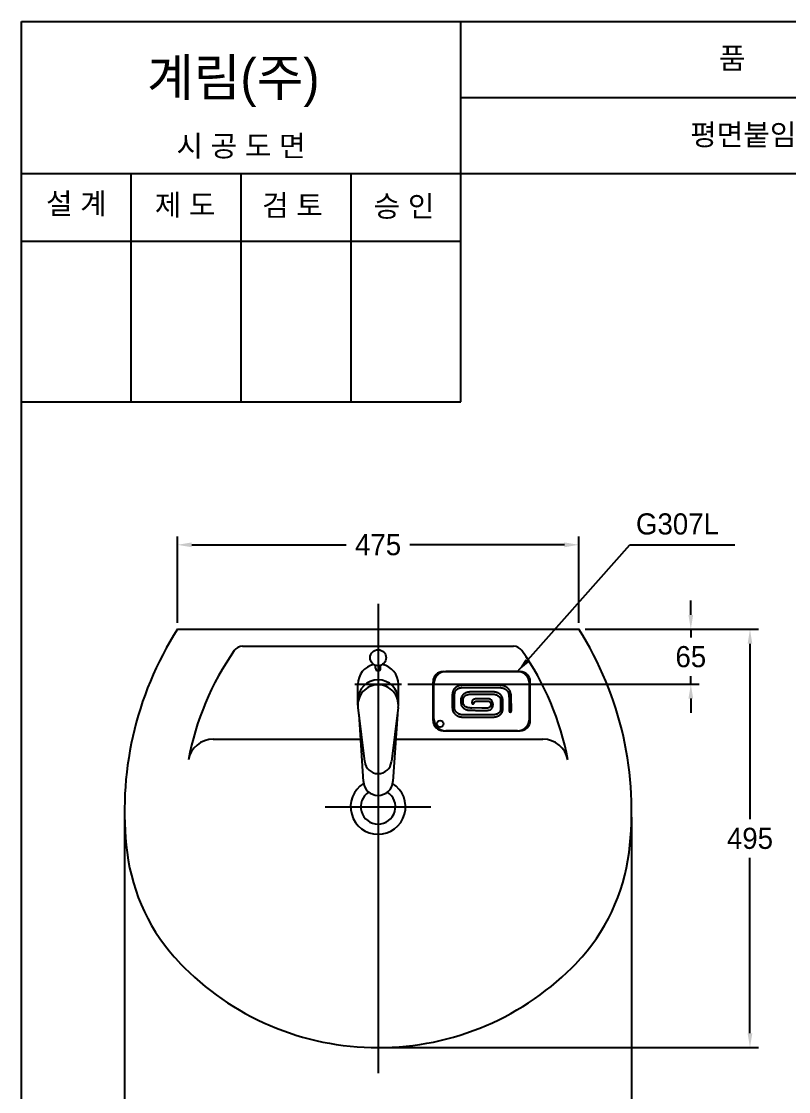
# Model space of a CAD drawing. Header units: millimetres. Extents: x 0 to 3868, y -67 to 2530.
# Drawn here: x 2068 to 2975, y 1264 to 2530 of the extents above; entities that cross this region are included whole.
import ezdxf
from ezdxf.enums import TextEntityAlignment as Align
from ezdxf.lldxf.tags import DXFTag

# ---------------------------------------------------------------- set-up
doc = ezdxf.new("R2010")
doc.units = ezdxf.units.MM
doc.layers.get('Defpoints').update_dxf_attribs({"color": 1})
for name, color, linetype in [('TEXT', 7, 'Continuous'), ('내부선 및 부속', 4, 'Continuous'), ('도각라인', 7, 'Continuous'), ('외형선', 3, 'Continuous'), ('중심선', 1, 'DASHED'), ('치수선', 7, 'Continuous')]:
    doc.layers.add(name, color=color, linetype=linetype)
doc.styles.add('____', font='')
doc.styles.add('타이틀', font='H2GTRM.TTF', dxfattribs={"height": 25})
doc.styles.get('____').set_extended_font_data('굴림')
tags = doc.linetypes.add('DASHDOT', pattern=[70, 31, -13, 13, -13]).pattern_tags.tags
tags[10:11] = [DXFTag(74, 4), DXFTag(75, 0), DXFTag(340, '0'), DXFTag(46, 0.0), DXFTag(50, 0.0), DXFTag(44, 0.0), DXFTag(45, 0.0)]
tags[8:9] = [DXFTag(74, 4), DXFTag(75, 0), DXFTag(340, '0'), DXFTag(46, 0.0), DXFTag(50, 0.0), DXFTag(44, 0.0), DXFTag(45, 0.0)]
tags[6:7] = [DXFTag(74, 4), DXFTag(75, 0), DXFTag(340, '0'), DXFTag(46, 0.0), DXFTag(50, 0.0), DXFTag(44, 0.0), DXFTag(45, 0.0)]
tags[4:5] = [DXFTag(74, 4), DXFTag(75, 0), DXFTag(340, '0'), DXFTag(46, 0.0), DXFTag(50, 0.0), DXFTag(44, 0.0), DXFTag(45, 0.0)]
tags = doc.linetypes.add('DASHED', pattern=[25.72, 12.86, -12.86]).pattern_tags.tags
tags[6:7] = [DXFTag(74, 4), DXFTag(75, 0), DXFTag(340, '0'), DXFTag(46, 0.0), DXFTag(50, 0.0), DXFTag(44, 0.0), DXFTag(45, 0.0)]
tags[4:5] = [DXFTag(74, 4), DXFTag(75, 0), DXFTag(340, '0'), DXFTag(46, 0.0), DXFTag(50, 0.0), DXFTag(44, 0.0), DXFTag(45, 0.0)]
doc.dimstyles.new('MSADIM', dxfattribs={"dimtxt": 33, "dimasz": 17, "dimexe": 10, "dimexo": 7.5, "dimgap": 10, "dimtad": 0, "dimtih": 1, "dimtoh": 1, "dimdec": 0, "dimzin": 1, "dimdsep": 46, "dimtxsty": '____', "dimcen": 11.25, "dimadec": 0, "dimazin": 0, "dimtfac": 1, "dimtdec": 0, "dimtix": 1, "dimtmove": 0, "dimatfit": 3, "dimfxl": 0, "dimtolj": 1, "dimtzin": 1, "dimarcsym": 0})

# ---------------------------------------------------------------- blocks, each defined once
blk = doc.blocks.new('*D19')
at = {"layer": 'Defpoints', "color": 0, "linetype": 'Continuous'}
for p in [(2189.8, 1596), (2789.8, 1596), (2789.8, 1215.7)]:
    blk.add_point(p, dxfattribs=at)
at = {"layer": '치수선', "color": 0, "linetype": 'Continuous', "lineweight": -2}
for p, q in [((2189.8, 1588.5), (2189.8, 1205.7)), ((2789.8, 1588.5), (2789.8, 1205.7)), ((2206.8, 1215.7), (2452.5, 1215.7)), ((2772.8, 1215.7), (2527.1, 1215.7))]:
    blk.add_line(p, q, dxfattribs=at)
at = {"layer": '치수선', "color": 0, "linetype": 'Continuous'}
for points in [[(2206.8, 1218.5), (2206.8, 1212.8), (2189.8, 1215.7)], [(2772.8, 1218.5), (2772.8, 1212.8), (2789.8, 1215.7)]]:
    blk.add_solid(points, dxfattribs=at)
at = {"layer": '치수선', "color": 0, "linetype": 'Continuous', "insert": (2489.8, 1215.7), "char_height": 25, "attachment_point": 5, "style": '____'}
blk.add_mtext('\\A1;600', dxfattribs=at)
blk = doc.blocks.new('*D20')
at = {"layer": 'Defpoints', "color": 0, "linetype": 'Continuous'}
for p in [(2727.3, 1810.7), (2929.8, 1810.7), (2489.8, 1315.7)]:
    blk.add_point(p, dxfattribs=at)
at = {"layer": '치수선', "color": 0, "linetype": 'Continuous', "lineweight": -2}
for p, q in [((2734.8, 1810.7), (2939.8, 1810.7)), ((2929.8, 1793.7), (2929.8, 1586)), ((2929.8, 1332.7), (2929.8, 1540.3)), ((2497.3, 1315.7), (2939.8, 1315.7))]:
    blk.add_line(p, q, dxfattribs=at)
at = {"layer": '치수선', "color": 0, "linetype": 'Continuous'}
for points in [[(2927, 1793.7), (2932.6, 1793.7), (2929.8, 1810.7)], [(2927, 1332.7), (2932.6, 1332.7), (2929.8, 1315.7)]]:
    blk.add_solid(points, dxfattribs=at)
at = {"layer": '치수선', "color": 0, "linetype": 'Continuous', "insert": (2929.8, 1563.2), "char_height": 25, "attachment_point": 5, "style": '____'}
blk.add_mtext('\\A1;495', dxfattribs=at)
blk = doc.blocks.new('*D18')
at = {"layer": 'Defpoints', "color": 0, "linetype": 'Continuous'}
for p in [(2727.3, 1810.7), (2517.3, 1745.7), (2859.8, 1745.7)]:
    blk.add_point(p, dxfattribs=at)
at = {"layer": '치수선', "color": 0, "linetype": 'Continuous', "lineweight": -2}
for p, q in [((2859.8, 1827.7), (2859.8, 1844.7)), ((2734.8, 1810.7), (2869.8, 1810.7)), ((2859.8, 1810.7), (2859.8, 1801)), ((2859.8, 1745.7), (2859.8, 1755.3)), ((2524.8, 1745.7), (2869.8, 1745.7)), ((2859.8, 1728.7), (2859.8, 1711.7))]:
    blk.add_line(p, q, dxfattribs=at)
at = {"layer": '치수선', "color": 0, "linetype": 'Continuous'}
for points in [[(2857, 1827.7), (2862.6, 1827.7), (2859.8, 1810.7)], [(2857, 1728.7), (2862.6, 1728.7), (2859.8, 1745.7)]]:
    blk.add_solid(points, dxfattribs=at)
at = {"layer": '치수선', "color": 0, "linetype": 'Continuous', "insert": (2859.8, 1778.2), "char_height": 25, "attachment_point": 5, "style": '____'}
blk.add_mtext('\\A1;65', dxfattribs=at)
blk = doc.blocks.new('*D21')
at = {"layer": 'Defpoints', "color": 0, "linetype": 'Continuous'}
for p in [(2727.3, 1910.7), (2252.3, 1810.7), (2727.3, 1810.7)]:
    blk.add_point(p, dxfattribs=at)
at = {"layer": '치수선', "color": 0, "linetype": 'Continuous', "lineweight": -2}
for p, q in [((2252.3, 1818.2), (2252.3, 1920.7)), ((2727.3, 1818.2), (2727.3, 1920.7)), ((2269.3, 1910.7), (2452.1, 1910.7)), ((2710.3, 1910.7), (2527.5, 1910.7))]:
    blk.add_line(p, q, dxfattribs=at)
at = {"layer": '치수선', "color": 0, "linetype": 'Continuous'}
for points in [[(2269.3, 1913.5), (2269.3, 1907.8), (2252.3, 1910.7)], [(2710.3, 1913.5), (2710.3, 1907.8), (2727.3, 1910.7)]]:
    blk.add_solid(points, dxfattribs=at)
at = {"layer": '치수선', "color": 0, "linetype": 'Continuous', "insert": (2489.8, 1910.7), "char_height": 25, "attachment_point": 5, "style": '____'}
blk.add_mtext('\\A1;475', dxfattribs=at)

msp = doc.modelspace()

# ---------------------------------------------------------------- linework, layer by layer
at = {"layer": '내부선 및 부속', "linetype": 'Continuous'}
for p, q in [((2486.8, 1764.6), (2486.8, 1768.2)), ((2486.8, 1764.6), (2486.8, 1768.2)), ((2492.8, 1764.6), (2492.8, 1768.2)), ((2492.8, 1764.6), (2492.8, 1768.2)), ((2654.8, 1760.7), (2569.8, 1760.7)), ((2465.8, 1721.1), (2465.8, 1745.7)), ((2465.8, 1721.1), (2465.8, 1745.7)), ((2513.8, 1721.1), (2513.8, 1745.7)), ((2513.8, 1721.1), (2513.8, 1745.7)), ((2555.8, 1704.7), (2555.8, 1746.7)), ((2668.8, 1704.7), (2668.8, 1746.7)), ((2626.8, 1733.8), (2627.3, 1733.8)), ((2626.8, 1733.8), (2627.3, 1733.8)), ((2644.7, 1730.2), (2644.8, 1717.3)), ((2644.7, 1730.2), (2644.8, 1717.3)), ((2647.5, 1715.2), (2647.4, 1731.1)), ((2647.5, 1715.2), (2647.4, 1731.1)), ((2466, 1718.2), (2473.9, 1654.1)), ((2466, 1718.2), (2473.9, 1654.1)), ((2467, 1710.3), (2472.3, 1630.5)), ((2467, 1710.3), (2472.3, 1630.5)), ((2513.6, 1718.2), (2505.7, 1654.1)), ((2513.6, 1718.2), (2505.7, 1654.1)), ((2512.7, 1710.3), (2507.3, 1630.5)), ((2512.7, 1710.3), (2507.3, 1630.5)), ((2612.4, 1717.5), (2600.7, 1717.6)), ((2612.4, 1717.5), (2600.7, 1717.6)), ((2654.8, 1690.7), (2569.8, 1690.7))]:
    msp.add_line(p, q, dxfattribs=at)
for centre, radius in [((2489.8, 1777.1), 9.44), ((2489.8, 1777.1), 9.44), ((2563.2, 1698.9), 4)]:
    msp.add_circle(centre, radius, dxfattribs=at)
for centre, radius, start, end in [((2489.8, 1745.7), 24, 102.0723, 180), ((2489.8, 1745.7), 24, 102.0723, 180), ((2489.8, 1764.6), 3, 180, 360), ((2489.8, 1764.6), 3, 180, 360), ((2489.8, 1745.7), 24, 0, 77.9277), ((2489.8, 1745.7), 24, 0, 77.9277), ((2569.8, 1746.7), 14, 90, 180), ((2654.8, 1746.7), 14, 0, 90), ((2489.8, 1726.9), 24, 90, 180), ((2489.8, 1726.9), 24, 90, 180), ((2489.8, 1726.9), 24, 0, 90), ((2489.8, 1726.9), 24, 0, 90), ((2489.8, 1721.1), 24, 90.0001, 187.0619), ((2489.8, 1721.1), 24, 90.0001, 187.0619), ((2489.8, 1721.1), 24, 352.9381, 90), ((2489.8, 1721.1), 24, 352.9381, 90), ((2636.5, 1732.9), 10.6, 17.0769, 30.9202), ((2636.5, 1732.9), 10.6, 17.0769, 30.9202), ((2639, 1733.6), 8.01, 16.4358, 17.0769), ((2639, 1733.6), 8.01, 16.4358, 17.0769), ((2569.8, 1704.7), 14, 180, 270), ((2654.8, 1704.7), 14, 270, 0), ((2489.8, 1656), 16, 187.0614, 270), ((2489.8, 1656), 16, 187.0614, 270), ((2489.8, 1656), 16, 270, 352.9386), ((2489.8, 1656), 16, 270, 352.9386), ((2489.8, 1600.7), 32.5, 121.8616, 58.1383), ((2489.8, 1631.7), 17.5, 183.8617, 270), ((2489.8, 1631.7), 17.5, 183.8617, 270), ((2489.8, 1631.7), 17.5, 270, 356.1383), ((2489.8, 1631.7), 17.5, 270, 356.1383), ((2489.8, 1600.7), 20.5, 122.1113, 57.8885)]:
    msp.add_arc(centre, radius, start, end, dxfattribs=at)
for points, weights in [([(2578, 1736.2), (2577.7, 1734.9), (2577.6, 1733.7)], [1, 0.997222775126, 1]), ([(2578, 1736.2), (2577.7, 1734.9), (2577.6, 1733.7)], [1, 0.997222775126, 1]), ([(2580.4, 1740.8), (2578.5, 1738.8), (2578, 1736.2)], [1, 0.96395279838, 1]), ([(2580.4, 1740.8), (2578.5, 1738.8), (2578, 1736.2)], [1, 0.96395279838, 1]), ([(2582.5, 1742.5), (2581.3, 1741.7), (2580.4, 1740.8)], [1, 0.992818777446, 1]), ([(2582.5, 1742.5), (2581.3, 1741.7), (2580.4, 1740.8)], [1, 0.992818777446, 1]), ([(2580.4, 1734.5), (2580.7, 1737.2), (2582.5, 1739.2)], [1, 0.946192216569, 1]), ([(2580.4, 1734.5), (2580.7, 1737.2), (2582.5, 1739.2)], [1, 0.946192216569, 1]), ([(2584.7, 1743.6), (2583.6, 1743.2), (2582.5, 1742.5)], [1, 0.99467182066, 1]), ([(2584.7, 1743.6), (2583.6, 1743.2), (2582.5, 1742.5)], [1, 0.99467182066, 1]), ([(2582.5, 1739.2), (2583.6, 1740.2), (2584.9, 1740.8)], [1, 0.986086665181, 1]), ([(2582.5, 1739.2), (2583.6, 1740.2), (2584.9, 1740.8)], [1, 0.986086665181, 1]), ([(2586.1, 1744.1), (2585.4, 1743.9), (2584.7, 1743.6)], [1, 0.998110977932, 1]), ([(2586.1, 1744.1), (2585.4, 1743.9), (2584.7, 1743.6)], [1, 0.998110977932, 1]), ([(2584.9, 1740.8), (2586.1, 1741.4), (2587.5, 1741.6)], [1, 0.9897103426, 1]), ([(2584.9, 1740.8), (2586.1, 1741.4), (2587.5, 1741.6)], [1, 0.9897103426, 1]), ([(2587.6, 1744.3), (2586.8, 1744.2), (2586.1, 1744.1)], [1, 0.998395116533, 1]), ([(2587.6, 1744.3), (2586.8, 1744.2), (2586.1, 1744.1)], [1, 0.998395116533, 1]), ([(2587.5, 1741.6), (2588.3, 1741.7), (2589.1, 1741.7)], [1, 0.998968857806, 1]), ([(2587.5, 1741.6), (2588.3, 1741.7), (2589.1, 1741.7)], [1, 0.998968857806, 1]), ([(2591.2, 1744.5), (2589.4, 1744.5), (2587.6, 1744.3)], [1, 0.998420740943, 1]), ([(2591.2, 1744.5), (2589.4, 1744.5), (2587.6, 1744.3)], [1, 0.998420740943, 1]), ([(2589.1, 1741.7), (2589.9, 1741.8), (2590.6, 1741.8)], [1, 0.999827850144, 1]), ([(2589.1, 1741.7), (2589.9, 1741.8), (2590.6, 1741.8)], [1, 0.999827850144, 1]), ([(2590.6, 1741.8), (2592.3, 1741.8), (2593.9, 1741.8)], [1, 0.999952614773, 1]), ([(2590.6, 1741.8), (2592.3, 1741.8), (2593.9, 1741.8)], [1, 0.999952614773, 1]), ([(2598.3, 1744.5), (2594.7, 1744.5), (2591.2, 1744.5)], [1, 0.999958207831, 1]), ([(2598.3, 1744.5), (2594.7, 1744.5), (2591.2, 1744.5)], [1, 0.999958207831, 1]), ([(2592.8, 1735), (2592, 1734.6), (2591.3, 1734.1)], [1, 0.997648453339, 1]), ([(2592.8, 1735), (2592, 1734.6), (2591.3, 1734.1)], [1, 0.997648453339, 1]), ([(2593.6, 1735.5), (2593.2, 1735.3), (2592.8, 1735)], [1, 0.999336242675, 1]), ([(2593.6, 1735.5), (2593.2, 1735.3), (2592.8, 1735)], [1, 0.999336242675, 1]), ([(2594.5, 1735.8), (2594.1, 1735.7), (2593.6, 1735.5)], [1, 0.999205300584, 1]), ([(2594.5, 1735.8), (2594.1, 1735.7), (2593.6, 1735.5)], [1, 0.999205300584, 1]), ([(2593.9, 1741.8), (2597, 1741.8), (2600.1, 1741.8)], [1, 0.99999877112, 1]), ([(2593.9, 1741.8), (2597, 1741.8), (2600.1, 1741.8)], [1, 0.99999877112, 1]), ([(2596.8, 1736.4), (2595.6, 1736.2), (2594.5, 1735.8)], [1, 0.995652345007, 1]), ([(2596.8, 1736.4), (2595.6, 1736.2), (2594.5, 1735.8)], [1, 0.995652345007, 1]), ([(2601.8, 1736.7), (2599.3, 1736.7), (2596.8, 1736.4)], [1, 0.997030963654, 1]), ([(2601.8, 1736.7), (2599.3, 1736.7), (2596.8, 1736.4)], [1, 0.997030963654, 1]), ([(2630.4, 1744.5), (2614.3, 1744.5), (2598.3, 1744.5)], [1, 0.99999920046, 1]), ([(2630.4, 1744.5), (2614.3, 1744.5), (2598.3, 1744.5)], [1, 0.99999920046, 1]), ([(2600.1, 1741.8), (2614.1, 1741.8), (2628.1, 1741.8)], [1, 0.999999992084, 1]), ([(2600.1, 1741.8), (2614.1, 1741.8), (2628.1, 1741.8)], [1, 0.999999992084, 1]), ([(2625.9, 1736.6), (2613.8, 1736.7), (2601.8, 1736.7)], [1, 0.999999613501, 1]), ([(2625.9, 1736.6), (2613.8, 1736.7), (2601.8, 1736.7)], [1, 0.999999613501, 1]), ([(2629.3, 1736.2), (2627.6, 1736.6), (2625.9, 1736.6)], [1, 0.995383516883, 1]), ([(2629.3, 1736.2), (2627.6, 1736.6), (2625.9, 1736.6)], [1, 0.995383516883, 1]), ([(2628.1, 1741.8), (2630.4, 1741.8), (2632.6, 1741.8)], [1, 0.999861380085, 1]), ([(2628.1, 1741.8), (2630.4, 1741.8), (2632.6, 1741.8)], [1, 0.999861380085, 1]), ([(2630.4, 1735.9), (2629.8, 1736.1), (2629.3, 1736.2)], [1, 0.999064686708, 1]), ([(2630.4, 1735.9), (2629.8, 1736.1), (2629.3, 1736.2)], [1, 0.999064686708, 1]), ([(2635.5, 1744.3), (2633, 1744.6), (2630.4, 1744.5)], [1, 0.998617125209, 1]), ([(2635.5, 1744.3), (2633, 1744.6), (2630.4, 1744.5)], [1, 0.998617125209, 1]), ([(2631.2, 1735.6), (2630.8, 1735.7), (2630.4, 1735.9)], [1, 0.99924481241, 1]), ([(2631.2, 1735.6), (2630.8, 1735.7), (2630.4, 1735.9)], [1, 0.99924481241, 1]), ([(2632.8, 1734.7), (2632.1, 1735.2), (2631.2, 1735.6)], [1, 0.997297796885, 1]), ([(2632.8, 1734.7), (2632.1, 1735.2), (2631.2, 1735.6)], [1, 0.997297796885, 1]), ([(2632.6, 1741.8), (2633.4, 1741.8), (2634.2, 1741.7)], [1, 0.999873761553, 1]), ([(2632.6, 1741.8), (2633.4, 1741.8), (2634.2, 1741.7)], [1, 0.999873761553, 1]), ([(2634.2, 1741.7), (2634.9, 1741.7), (2635.6, 1741.6)], [1, 0.999480708968, 1]), ([(2634.2, 1741.7), (2634.9, 1741.7), (2635.6, 1741.6)], [1, 0.999480708968, 1]), ([(2637, 1744.1), (2636.3, 1744.2), (2635.5, 1744.3)], [1, 0.998952106107, 1]), ([(2637, 1744.1), (2636.3, 1744.2), (2635.5, 1744.3)], [1, 0.998952106107, 1]), ([(2635.6, 1741.6), (2637, 1741.4), (2638.3, 1740.9)], [1, 0.993426713158, 1]), ([(2635.6, 1741.6), (2637, 1741.4), (2638.3, 1740.9)], [1, 0.993426713158, 1]), ([(2638.3, 1743.8), (2637.7, 1744), (2637, 1744.1)], [1, 0.998930088244, 1]), ([(2638.3, 1743.8), (2637.7, 1744), (2637, 1744.1)], [1, 0.998930088244, 1]), ([(2640.7, 1742.8), (2639.6, 1743.4), (2638.3, 1743.8)], [1, 0.995204755569, 1]), ([(2640.7, 1742.8), (2639.6, 1743.4), (2638.3, 1743.8)], [1, 0.995204755569, 1]), ([(2638.3, 1740.9), (2641.5, 1739.8), (2643.3, 1736.8)], [1, 0.941465120735, 1]), ([(2638.3, 1740.9), (2641.5, 1739.8), (2643.3, 1736.8)], [1, 0.941465120735, 1]), ([(2645.6, 1738.3), (2643.8, 1741.2), (2640.7, 1742.8)], [1, 0.963856085652, 1]), ([(2645.6, 1738.3), (2643.8, 1741.2), (2640.7, 1742.8)], [1, 0.963856085652, 1]), ([(2643.3, 1736.8), (2644, 1735.7), (2644.2, 1734.4)], [0.99998921901, 0.989882075223, 1]), ([(2643.3, 1736.8), (2644, 1735.7), (2644.2, 1734.4)], [0.99998921901, 0.989882075223, 1]), ([(2647.1, 1733.6), (2647, 1734.8), (2646.6, 1735.9)], [1, 0.997080349362, 1]), ([(2647.1, 1733.6), (2647, 1734.8), (2646.6, 1735.9)], [1, 0.997080349362, 1]), ([(2466, 1723.2), (2466, 1723.2), (2466, 1723.2)], [0.951478400245, 0.951479795366, 0.951481190022]), ([(2466, 1723.2), (2466, 1723.2), (2466, 1723.2)], [0.951478400245, 0.951479795366, 0.951481190022]), ([(2513.6, 1723.2), (2513.6, 1723.2), (2513.6, 1723.2)], [0.951478400245, 0.951479795366, 0.951481190022]), ([(2513.6, 1723.2), (2513.6, 1723.2), (2513.6, 1723.2)], [0.951478400245, 0.951479795366, 0.951481190022]), ([(2577.6, 1733.7), (2577.5, 1732.4), (2577.5, 1731.2)], [1, 0.99953724537, 1]), ([(2577.6, 1733.7), (2577.5, 1732.4), (2577.5, 1731.2)], [1, 0.99953724537, 1]), ([(2577.5, 1731.2), (2577.5, 1730.5), (2577.5, 1729.9)], [1, 0.999986988958, 1]), ([(2577.5, 1731.2), (2577.5, 1730.5), (2577.5, 1729.9)], [1, 0.999986988958, 1]), ([(2577.5, 1729.9), (2577.5, 1729.3), (2577.5, 1728.6)], [1, 0.999999982305, 1]), ([(2577.5, 1729.9), (2577.5, 1729.3), (2577.5, 1728.6)], [1, 0.999999982305, 1]), ([(2577.5, 1728.6), (2577.5, 1727.9), (2577.5, 1727.3)], [1, 0.999999974389, 1]), ([(2577.5, 1728.6), (2577.5, 1727.9), (2577.5, 1727.3)], [1, 0.999999974389, 1]), ([(2577.5, 1727.3), (2577.5, 1725.3), (2577.5, 1723.3)], [1, 0.999999822583, 1]), ([(2577.5, 1727.3), (2577.5, 1725.3), (2577.5, 1723.3)], [1, 0.999999822583, 1]), ([(2577.5, 1723.3), (2577.5, 1722.6), (2577.5, 1722)], [1, 0.999999901745, 1]), ([(2577.5, 1723.3), (2577.5, 1722.6), (2577.5, 1722)], [1, 0.999999901745, 1]), ([(2580.2, 1730.1), (2580.2, 1731.2), (2580.3, 1732.2)], [1, 0.999947992153, 1]), ([(2580.2, 1730.1), (2580.2, 1731.2), (2580.3, 1732.2)], [1, 0.999947992153, 1]), ([(2580.2, 1729.1), (2580.2, 1729.6), (2580.2, 1730.1)], [1, 0.999996825121, 1]), ([(2580.2, 1729.1), (2580.2, 1729.6), (2580.2, 1730.1)], [1, 0.999996825121, 1]), ([(2580.2, 1728.1), (2580.2, 1728.6), (2580.2, 1729.1)], [1, 0.999999612104, 1]), ([(2580.2, 1728.1), (2580.2, 1728.6), (2580.2, 1729.1)], [1, 0.999999612104, 1]), ([(2580.2, 1727.6), (2580.2, 1727.8), (2580.2, 1728.1)], [1, 0.99999998929, 1]), ([(2580.2, 1727.6), (2580.2, 1727.8), (2580.2, 1728.1)], [1, 0.99999998929, 1]), ([(2580.2, 1724.3), (2580.2, 1726), (2580.2, 1727.6)], [1, 0.999999878462, 1]), ([(2580.2, 1724.3), (2580.2, 1726), (2580.2, 1727.6)], [1, 0.999999878462, 1]), ([(2580.2, 1723.8), (2580.2, 1724.1), (2580.2, 1724.3)], [1, 0.999999991618, 1]), ([(2580.2, 1723.8), (2580.2, 1724.1), (2580.2, 1724.3)], [1, 0.999999991618, 1]), ([(2580.2, 1722.8), (2580.2, 1723.3), (2580.2, 1723.8)], [1, 0.999999956694, 1]), ([(2580.2, 1722.8), (2580.2, 1723.3), (2580.2, 1723.8)], [1, 0.999999956694, 1]), ([(2580.2, 1721.8), (2580.2, 1722.3), (2580.2, 1722.8)], [1, 0.999999988824, 1]), ([(2580.2, 1721.8), (2580.2, 1722.3), (2580.2, 1722.8)], [1, 0.999999988824, 1]), ([(2580.3, 1732.4), (2580.3, 1733.5), (2580.4, 1734.5)], [1, 0.999016791116, 1]), ([(2580.3, 1732.4), (2580.3, 1733.5), (2580.4, 1734.5)], [1, 0.999016791116, 1]), ([(2580.3, 1732.2), (2580.3, 1732.3), (2580.3, 1732.4)], [1, 0.999998726882, 1]), ([(2580.3, 1732.2), (2580.3, 1732.3), (2580.3, 1732.4)], [1, 0.999998726882, 1]), ([(2590, 1733), (2589.5, 1732.5), (2589.1, 1731.9)], [1, 0.995647361034, 1]), ([(2590, 1733), (2589.5, 1732.5), (2589.1, 1731.9)], [1, 0.995647361034, 1]), ([(2591.3, 1734.1), (2590.6, 1733.6), (2590, 1733)], [1, 0.997050500939, 1]), ([(2591.3, 1734.1), (2590.6, 1733.6), (2590, 1733)], [1, 0.997050500939, 1]), ([(2597.7, 1733.8), (2598.5, 1733.9), (2599.3, 1733.9)], [1, 0.999254461843, 1]), ([(2597.7, 1733.8), (2598.5, 1733.9), (2599.3, 1733.9)], [1, 0.999254461843, 1]), ([(2599.3, 1733.9), (2601.5, 1734), (2603.7, 1734)], [1, 0.999756403267, 1]), ([(2599.3, 1733.9), (2601.5, 1734), (2603.7, 1734)], [1, 0.999756403267, 1]), ([(2603.7, 1734), (2613.8, 1734), (2623.9, 1733.9)], [1, 0.999998508021, 1]), ([(2603.7, 1734), (2613.8, 1734), (2623.9, 1733.9)], [1, 0.999998508021, 1]), ([(2623.9, 1733.9), (2625.4, 1733.9), (2626.8, 1733.8)], [1, 0.999343311414, 1]), ([(2623.9, 1733.9), (2625.4, 1733.9), (2626.8, 1733.8)], [1, 0.999343311414, 1]), ([(2635.9, 1731.9), (2634.6, 1733.6), (2632.8, 1734.7)], [1, 0.978946242937, 1]), ([(2635.9, 1731.9), (2634.6, 1733.6), (2632.8, 1734.7)], [1, 0.978946242937, 1]), ([(2644.2, 1734.4), (2644.5, 1733.3), (2644.6, 1732.2)], [1, 0.997924767899, 1]), ([(2644.2, 1734.4), (2644.5, 1733.3), (2644.6, 1732.2)], [1, 0.997924767899, 1]), ([(2644.6, 1732.2), (2644.6, 1731.2), (2644.7, 1730.2)], [1, 0.999730585143, 1]), ([(2644.6, 1732.2), (2644.6, 1731.2), (2644.7, 1730.2)], [1, 0.999730585143, 1]), ([(2647.4, 1731.1), (2647.3, 1732.4), (2647.1, 1733.6)], [1, 0.999366491101, 1]), ([(2647.4, 1731.1), (2647.3, 1732.4), (2647.1, 1733.6)], [1, 0.999366491101, 1]), ([(2577.5, 1722), (2577.5, 1721.3), (2577.5, 1720.7)], [1, 0.999998126179, 1]), ([(2577.5, 1722), (2577.5, 1721.3), (2577.5, 1720.7)], [1, 0.999998126179, 1]), ([(2577.5, 1720.7), (2577.5, 1719.4), (2577.6, 1718.2)], [1, 0.999874874018, 1]), ([(2577.5, 1720.7), (2577.5, 1719.4), (2577.6, 1718.2)], [1, 0.999874874018, 1]), ([(2577.6, 1718.2), (2577.6, 1717), (2577.8, 1715.8)], [1, 0.997578903566, 1]), ([(2577.6, 1718.2), (2577.6, 1717), (2577.8, 1715.8)], [1, 0.997578903566, 1]), ([(2577.8, 1715.8), (2578, 1714.4), (2578.6, 1713.2)], [1, 0.99106986634, 1]), ([(2577.8, 1715.8), (2578, 1714.4), (2578.6, 1713.2)], [1, 0.99106986634, 1]), ([(2578.6, 1713.2), (2580.4, 1710.1), (2583.5, 1708.5)], [1, 0.959776352607, 1]), ([(2578.6, 1713.2), (2580.4, 1710.1), (2583.5, 1708.5)], [1, 0.959776352607, 1]), ([(2580.2, 1719.7), (2580.2, 1720.7), (2580.2, 1721.8)], [1, 0.999999986496, 1]), ([(2580.2, 1719.7), (2580.2, 1720.7), (2580.2, 1721.8)], [1, 0.999999986496, 1]), ([(2580.3, 1717.4), (2580.2, 1718.5), (2580.2, 1719.7)], [1, 0.99945978634, 1]), ([(2580.3, 1717.4), (2580.2, 1718.5), (2580.2, 1719.7)], [1, 0.99945978634, 1]), ([(2580.9, 1714.8), (2580.3, 1716), (2580.3, 1717.4)], [1, 0.983208557117, 1]), ([(2580.9, 1714.8), (2580.3, 1716), (2580.3, 1717.4)], [1, 0.983208557117, 1]), ([(2585.9, 1710.3), (2582.6, 1711.7), (2580.9, 1714.8)], [1, 0.946283058704, 1]), ([(2585.9, 1710.3), (2582.6, 1711.7), (2580.9, 1714.8)], [1, 0.946283058704, 1]), ([(2588.8, 1709.6), (2587.3, 1709.7), (2585.9, 1710.3)], [1, 0.988788291807, 1]), ([(2588.8, 1709.6), (2587.3, 1709.7), (2585.9, 1710.3)], [1, 0.988788291807, 1]), ([(2588.8, 1720), (2588.8, 1719.9), (2588.9, 1719.8)], [1, 0.999879402108, 1]), ([(2588.8, 1720), (2588.8, 1719.9), (2588.9, 1719.8)], [1, 0.999879402108, 1]), ([(2590.2, 1709.5), (2589.5, 1709.6), (2588.8, 1709.6)], [1, 0.999584999401, 1]), ([(2590.2, 1709.5), (2589.5, 1709.6), (2588.8, 1709.6)], [1, 0.999584999401, 1]), ([(2588.9, 1719.8), (2590, 1718), (2591.8, 1716.9)], [1, 0.975969058916, 1]), ([(2588.9, 1719.8), (2590, 1718), (2591.8, 1716.9)], [1, 0.975969058916, 1]), ([(2591.8, 1709.5), (2591, 1709.5), (2590.2, 1709.5)], [1, 0.999937462155, 1]), ([(2591.8, 1709.5), (2591, 1709.5), (2590.2, 1709.5)], [1, 0.999937462155, 1]), ([(2591.8, 1716.9), (2592.6, 1716.4), (2593.4, 1716)], [1, 0.996865475549, 1]), ([(2591.8, 1716.9), (2592.6, 1716.4), (2593.4, 1716)], [1, 0.996865475549, 1]), ([(2596.5, 1709.5), (2594.1, 1709.5), (2591.8, 1709.5)], [1, 0.999974729028, 1]), ([(2596.5, 1709.5), (2594.1, 1709.5), (2591.8, 1709.5)], [1, 0.999974729028, 1]), ([(2593.4, 1716), (2593.8, 1715.8), (2594.2, 1715.7)], [1, 0.999286717735, 1]), ([(2593.4, 1716), (2593.8, 1715.8), (2594.2, 1715.7)], [1, 0.999286717735, 1]), ([(2594.2, 1715.7), (2594.8, 1715.5), (2595.3, 1715.3)], [1, 0.998783016577, 1]), ([(2594.2, 1715.7), (2594.8, 1715.5), (2595.3, 1715.3)], [1, 0.998783016577, 1]), ([(2595.8, 1718), (2595.5, 1718.1), (2595.2, 1718.2)], [1, 0.999561185017, 1]), ([(2595.8, 1718), (2595.5, 1718.1), (2595.2, 1718.2)], [1, 0.999561185017, 1]), ([(2595.3, 1715.3), (2597, 1714.9), (2598.8, 1714.9)], [1, 0.994699612723, 1]), ([(2595.3, 1715.3), (2597, 1714.9), (2598.8, 1714.9)], [1, 0.994699612723, 1]), ([(2596.7, 1717.8), (2596.2, 1717.9), (2595.8, 1718)], [1, 0.999089627526, 1]), ([(2596.7, 1717.8), (2596.2, 1717.9), (2595.8, 1718)], [1, 0.999089627526, 1]), ([(2597.8, 1717.7), (2597.2, 1717.7), (2596.7, 1717.8)], [1, 0.999141492415, 1]), ([(2597.8, 1717.7), (2597.2, 1717.7), (2596.7, 1717.8)], [1, 0.999141492415, 1]), ([(2600.7, 1717.6), (2599.3, 1717.5), (2597.8, 1717.7)], [1, 0.999011932872, 1]), ([(2600.7, 1717.6), (2599.3, 1717.5), (2597.8, 1717.7)], [1, 0.999011932872, 1]), ([(2598.8, 1714.9), (2599, 1714.9), (2599.1, 1714.9)], [1, 0.999984015711, 1]), ([(2598.8, 1714.9), (2599, 1714.9), (2599.1, 1714.9)], [1, 0.999984015711, 1]), ([(2599.1, 1714.9), (2605.8, 1714.8), (2612.4, 1714.8)], [1, 0.999997642823, 1]), ([(2599.1, 1714.9), (2605.8, 1714.8), (2612.4, 1714.8)], [1, 0.999997642823, 1]), ([(2625, 1709.5), (2618.7, 1709.4), (2612.4, 1709.5)], [1, 0.999908409547, 1]), ([(2625, 1709.5), (2618.7, 1709.4), (2612.4, 1709.5)], [1, 0.999908409547, 1]), ([(2621.8, 1718.2), (2621.7, 1718.2), (2621.6, 1718.1)], [1, 0.999029162339, 1]), ([(2621.8, 1718.2), (2621.7, 1718.2), (2621.6, 1718.1)], [1, 0.999029162339, 1]), ([(2622.6, 1715.5), (2624.4, 1716.5), (2625.2, 1718.5)], [1, 0.941472833018, 1]), ([(2622.6, 1715.5), (2624.4, 1716.5), (2625.2, 1718.5)], [1, 0.941472833018, 1]), ([(2630.9, 1710.6), (2628.1, 1709.4), (2625, 1709.5)], [1, 0.97771068056, 1]), ([(2630.9, 1710.6), (2628.1, 1709.4), (2625, 1709.5)], [1, 0.97771068056, 1]), ([(2625.2, 1718.5), (2625.3, 1718.8), (2625.4, 1719)], [1, 0.999464799184, 1]), ([(2625.2, 1718.5), (2625.3, 1718.8), (2625.4, 1719)], [1, 0.999464799184, 1]), ([(2633.2, 1712.3), (2632.2, 1711.3), (2630.9, 1710.6)], [1, 0.982010827857, 1]), ([(2633.2, 1712.3), (2632.2, 1711.3), (2630.9, 1710.6)], [1, 0.982010827857, 1]), ([(2632.5, 1708.5), (2633.7, 1709.2), (2634.7, 1710.1)], [1, 0.993131845255, 1]), ([(2632.5, 1708.5), (2633.7, 1709.2), (2634.7, 1710.1)], [1, 0.993131845255, 1]), ([(2633.9, 1713.4), (2633.6, 1712.8), (2633.2, 1712.3)], [1, 0.993232113772, 1]), ([(2633.9, 1713.4), (2633.6, 1712.8), (2633.2, 1712.3)], [1, 0.993232113772, 1]), ([(2634.4, 1714.6), (2634.3, 1714), (2633.9, 1713.4)], [1, 0.99217021884, 1]), ([(2634.4, 1714.6), (2634.3, 1714), (2633.9, 1713.4)], [1, 0.99217021884, 1]), ([(2634.7, 1716.5), (2634.7, 1715.6), (2634.4, 1714.6)], [1, 0.994230404959, 1]), ([(2634.7, 1716.5), (2634.7, 1715.6), (2634.4, 1714.6)], [1, 0.994230404959, 1]), ([(2634.7, 1719.2), (2634.7, 1718.2), (2634.7, 1717.1)], [1, 0.99987933645, 1]), ([(2634.7, 1719.2), (2634.7, 1718.2), (2634.7, 1717.1)], [1, 0.99987933645, 1]), ([(2634.7, 1717.1), (2634.7, 1716.8), (2634.7, 1716.5)], [1, 0.99992738897, 1]), ([(2634.7, 1717.1), (2634.7, 1716.8), (2634.7, 1716.5)], [1, 0.99992738897, 1]), ([(2634.7, 1710.1), (2635.2, 1710.5), (2635.5, 1710.9)], [1, 0.997981314546, 1]), ([(2634.7, 1710.1), (2635.2, 1710.5), (2635.5, 1710.9)], [1, 0.997981314546, 1]), ([(2635.5, 1710.9), (2635.9, 1711.4), (2636.2, 1711.8)], [1, 0.997133763506, 1]), ([(2635.5, 1710.9), (2635.9, 1711.4), (2636.2, 1711.8)], [1, 0.997133763506, 1]), ([(2636.2, 1711.8), (2636.8, 1712.8), (2637, 1713.8)], [1, 0.990163428704, 1]), ([(2636.2, 1711.8), (2636.8, 1712.8), (2637, 1713.8)], [1, 0.990163428704, 1]), ([(2637, 1713.8), (2637.3, 1715), (2637.4, 1716.2)], [1, 0.994770833289, 1]), ([(2637, 1713.8), (2637.3, 1715), (2637.4, 1716.2)], [1, 0.994770833289, 1]), ([(2637.4, 1716.2), (2637.5, 1718.1), (2637.4, 1720)], [1, 0.999521262944, 1]), ([(2637.4, 1716.2), (2637.5, 1718.1), (2637.4, 1720)], [1, 0.999521262944, 1]), ([(2583.5, 1708.5), (2584.7, 1707.8), (2586, 1707.4)], [1, 0.993183933661, 1]), ([(2583.5, 1708.5), (2584.7, 1707.8), (2586, 1707.4)], [1, 0.993183933661, 1]), ([(2586, 1707.4), (2586.6, 1707.2), (2587.3, 1707.1)], [1, 0.99843722349, 1]), ([(2586, 1707.4), (2586.6, 1707.2), (2587.3, 1707.1)], [1, 0.99843722349, 1]), ([(2587.3, 1707.1), (2588.1, 1707), (2588.9, 1706.9)], [1, 0.998926402069, 1]), ([(2587.3, 1707.1), (2588.1, 1707), (2588.9, 1706.9)], [1, 0.998926402069, 1]), ([(2588.9, 1706.9), (2591.5, 1706.8), (2594.1, 1706.8)], [1, 0.999321374576, 1]), ([(2588.9, 1706.9), (2591.5, 1706.8), (2594.1, 1706.8)], [1, 0.999321374576, 1]), ([(2594.1, 1706.8), (2603.3, 1706.8), (2612.4, 1706.8)], [1, 0.999999830034, 1]), ([(2594.1, 1706.8), (2603.3, 1706.8), (2612.4, 1706.8)], [1, 0.999999830034, 1]), ([(2612.4, 1709.5), (2604.5, 1709.5), (2596.5, 1709.5)], [1, 0.999999937601, 1]), ([(2612.4, 1709.5), (2604.5, 1709.5), (2596.5, 1709.5)], [1, 0.999999937601, 1]), ([(2626.8, 1706.9), (2629.8, 1707.1), (2632.5, 1708.5)], [1, 0.975972489443, 1]), ([(2626.8, 1706.9), (2629.8, 1707.1), (2632.5, 1708.5)], [1, 0.975972489443, 1])]:
    msp.add_rational_spline(points, weights, degree=2, dxfattribs=at)
for points, knots in [([(2589.1, 1731.9), (2588.9, 1731.6), (2588.5, 1730.8), (2587.9, 1729.2), (2587.7, 1727), (2587.7, 1724.6), (2587.9, 1722.2), (2588.3, 1720.8), (2588.8, 1720)], [0, 0, 0, 0, 0.104371, 0.202774, 0.419026, 0.646043, 0.773947, 1, 1, 1, 1]), ([(2589.1, 1731.9), (2588.9, 1731.6), (2588.5, 1730.8), (2587.9, 1729.2), (2587.7, 1727), (2587.7, 1724.6), (2587.9, 1722.2), (2588.3, 1720.8), (2588.8, 1720)], [0, 0, 0, 0, 0.104371, 0.202774, 0.419026, 0.646043, 0.773947, 1, 1, 1, 1]), ([(2595.2, 1718.2), (2594.2, 1718.5), (2592.6, 1719.4), (2590.8, 1721.5), (2590.4, 1724.2), (2590.5, 1726.4), (2590.5, 1728.6), (2591.2, 1730.4), (2593.6, 1732.7), (2596, 1733.6), (2597.7, 1733.8)], [0, 0, 0, 0, 0.138499, 0.25656, 0.356288, 0.506765, 0.56327, 0.656888, 0.763487, 1, 1, 1, 1]), ([(2595.2, 1718.2), (2594.2, 1718.5), (2592.6, 1719.4), (2590.8, 1721.5), (2590.4, 1724.2), (2590.5, 1726.4), (2590.5, 1728.6), (2591.2, 1730.4), (2593.6, 1732.7), (2596, 1733.6), (2597.7, 1733.8)], [0, 0, 0, 0, 0.138499, 0.25656, 0.356288, 0.506765, 0.56327, 0.656888, 0.763487, 1, 1, 1, 1]), ([(2625.4, 1719), (2626, 1720.8), (2625.9, 1723.9), (2623.8, 1727.2), (2621.3, 1728.6), (2618.7, 1728.6), (2614.3, 1728.5), (2609.8, 1728.5), (2605.2, 1728.4), (2602.4, 1727.8), (2600.9, 1726.1), (2600.7, 1724.5), (2600.6, 1723.3), (2601.1, 1722.4), (2602.2, 1722.3), (2603, 1722.5), (2603.5, 1723.4), (2603.4, 1724.2), (2604.1, 1725.3), (2606, 1725.8), (2611.1, 1725.9), (2616.3, 1725.8), (2621.1, 1725.8), (2622.6, 1724.5), (2623.2, 1722.3), (2623, 1720.1), (2622.3, 1718.7), (2621.8, 1718.2)], [0, 0, 0, 0, 0.087843, 0.131389, 0.171922, 0.212543, 0.247034, 0.369044, 0.415974, 0.458199, 0.492253, 0.511762, 0.532059, 0.544276, 0.556675, 0.576753, 0.582874, 0.600984, 0.612631, 0.638529, 0.6839, 0.846407, 0.871426, 0.899487, 0.930935, 0.968943, 1, 1, 1, 1]), ([(2625.4, 1719), (2626, 1720.8), (2625.9, 1723.9), (2623.8, 1727.2), (2621.3, 1728.6), (2618.7, 1728.6), (2614.3, 1728.5), (2609.8, 1728.5), (2605.2, 1728.4), (2602.4, 1727.8), (2600.9, 1726.1), (2600.7, 1724.5), (2600.6, 1723.3), (2601.1, 1722.4), (2602.2, 1722.3), (2603, 1722.5), (2603.5, 1723.4), (2603.4, 1724.2), (2604.1, 1725.3), (2606, 1725.8), (2611.1, 1725.9), (2616.3, 1725.8), (2621.1, 1725.8), (2622.6, 1724.5), (2623.2, 1722.3), (2623, 1720.1), (2622.3, 1718.7), (2621.8, 1718.2)], [0, 0, 0, 0, 0.087843, 0.131389, 0.171922, 0.212543, 0.247034, 0.369044, 0.415974, 0.458199, 0.492253, 0.511762, 0.532059, 0.544276, 0.556675, 0.576753, 0.582874, 0.600984, 0.612631, 0.638529, 0.6839, 0.846407, 0.871426, 0.899487, 0.930935, 0.968943, 1, 1, 1, 1]), ([(2627.3, 1733.8), (2628, 1733.7), (2629.4, 1733.4), (2631.8, 1732.4), (2634.2, 1730.2), (2634.7, 1727.3), (2634.7, 1723.8), (2634.7, 1721.2), (2634.7, 1719.2)], [0, 0, 0, 0, 0.110959, 0.223108, 0.423896, 0.598975, 0.674343, 1, 1, 1, 1]), ([(2627.3, 1733.8), (2628, 1733.7), (2629.4, 1733.4), (2631.8, 1732.4), (2634.2, 1730.2), (2634.7, 1727.3), (2634.7, 1723.8), (2634.7, 1721.2), (2634.7, 1719.2)], [0, 0, 0, 0, 0.110959, 0.223108, 0.423896, 0.598975, 0.674343, 1, 1, 1, 1]), ([(2637.4, 1720), (2637.4, 1722), (2637.5, 1724.1), (2637.4, 1728.1), (2637, 1730.2), (2635.9, 1731.9)], [0, 0, 0, 0, 0.5, 0.5, 1, 1, 1, 1]), ([(2637.4, 1720), (2637.4, 1722), (2637.5, 1724.1), (2637.4, 1728.1), (2637, 1730.2), (2635.9, 1731.9)], [0, 0, 0, 0, 0.5, 0.5, 1, 1, 1, 1]), ([(2621.6, 1718.1), (2621, 1717.6), (2620.2, 1717.6), (2618.6, 1717.5), (2617.8, 1717.5), (2615.5, 1717.5), (2614, 1717.5), (2612.4, 1717.5)], [0, 0, 0, 0, 0.25, 0.25, 0.5, 0.5, 1, 1, 1, 1]), ([(2621.6, 1718.1), (2621, 1717.6), (2620.2, 1717.6), (2618.6, 1717.5), (2617.8, 1717.5), (2615.5, 1717.5), (2614, 1717.5), (2612.4, 1717.5)], [0, 0, 0, 0, 0.25, 0.25, 0.5, 0.5, 1, 1, 1, 1]), ([(2612.4, 1714.8), (2614.1, 1714.8), (2615.8, 1714.8), (2619.2, 1714.8), (2621, 1714.7), (2622.6, 1715.5)], [0, 0, 0, 0, 0.5, 0.5, 1, 1, 1, 1]), ([(2612.4, 1714.8), (2614.1, 1714.8), (2615.8, 1714.8), (2619.2, 1714.8), (2621, 1714.7), (2622.6, 1715.5)], [0, 0, 0, 0, 0.5, 0.5, 1, 1, 1, 1]), ([(2644.8, 1717.3), (2644.9, 1716.1), (2644.7, 1714.8), (2644.9, 1713.3), (2645.7, 1712.5), (2647.1, 1712.6), (2647.7, 1714), (2647.5, 1714.8), (2647.5, 1715.2)], [0, 0, 0, 0, 0.392807, 0.452711, 0.512513, 0.751502, 0.84744, 1, 1, 1, 1]), ([(2644.8, 1717.3), (2644.9, 1716.1), (2644.7, 1714.8), (2644.9, 1713.3), (2645.7, 1712.5), (2647.1, 1712.6), (2647.7, 1714), (2647.5, 1714.8), (2647.5, 1715.2)], [0, 0, 0, 0, 0.392807, 0.452711, 0.512513, 0.751502, 0.84744, 1, 1, 1, 1]), ([(2612.4, 1706.8), (2614.8, 1706.8), (2617.2, 1706.8), (2622, 1706.8), (2624.4, 1706.7), (2626.8, 1706.9)], [0, 0, 0, 0, 0.5, 0.5, 1, 1, 1, 1]), ([(2612.4, 1706.8), (2614.8, 1706.8), (2617.2, 1706.8), (2622, 1706.8), (2624.4, 1706.7), (2626.8, 1706.9)], [0, 0, 0, 0, 0.5, 0.5, 1, 1, 1, 1])]:
    msp.add_open_spline(points, degree=3, knots=knots, dxfattribs=at)
at = {"layer": '도각라인'}
for p, q in [((2067.8, 0), (2067.8, 2530)), ((2067.8, 2530), (3867.8, 2530)), ((2587.8, 2080), (2587.8, 2530)), ((2587.8, 2440), (3867.8, 2440)), ((2067.8, 2350), (3867.8, 2350)), ((2197.8, 2080), (2197.8, 2350)), ((2327.8, 2080), (2327.8, 2350)), ((2457.8, 2080), (2457.8, 2350)), ((2067.8, 2270), (2587.8, 2270)), ((2067.8, 2080), (2587.8, 2080))]:
    msp.add_line(p, q, dxfattribs=at)
at = {"layer": '외형선', "linetype": 'Continuous'}
for p, q in [((2252.3, 1810.7), (2727.3, 1810.7)), ((2489.8, 1810.7), (2707.3, 1810.7)), ((2489.8, 1810.7), (2707.3, 1810.7)), ((2329.5, 1790.7), (2650.1, 1790.7)), ((2566.8, 1760.7), (2657.8, 1760.7)), ((2554.8, 1702.7), (2554.8, 1748.7)), ((2669.8, 1702.7), (2669.8, 1748.7)), ((2566.8, 1690.7), (2657.8, 1690.7)), ((2294.8, 1680.7), (2470.6, 1680.7)), ((2509, 1680.7), (2684.8, 1680.7))]:
    msp.add_line(p, q, dxfattribs=at)
for centre, radius, start, end in [((2589.8, 1596), 400, 147.5383, 187.0656), ((2389.8, 1596), 400, 352.9344, 32.4617), ((2589.8, 1596), 330, 144.9346, 169.4954), ((2329.5, 1778.7), 12, 90, 144.9346), ((2650.1, 1778.7), 12, 35.0654, 90), ((2389.8, 1596), 330, 10.5046, 35.0654), ((2566.8, 1748.7), 12, 90, 180), ((2657.8, 1748.7), 12, 0, 90), ((2566.8, 1702.7), 12, 180, 270), ((2657.8, 1702.7), 12, 270, 0), ((2294.8, 1650.7), 30, 90, 169.4954), ((2684.8, 1650.7), 30, 10.5046, 90), ((2421.1, 1575.1), 230, 187.0656, 223.6763), ((2558.5, 1575.1), 230, 316.3237, 352.9344), ((2489.8, 1640.7), 325, 223.6763, 316.3237)]:
    msp.add_arc(centre, radius, start, end, dxfattribs=at)
at = {"layer": '중심선', "linetype": 'DASHDOT'}
for p, q in [((2489.8, 1840.7), (2489.8, 1285.7)), ((2462.3, 1745.7), (2517.3, 1745.7)), ((2427.3, 1600.7), (2552.3, 1600.7))]:
    msp.add_line(p, q, dxfattribs=at)

# ---------------------------------------------------------------- texts
at = {"layer": 'TEXT', "style": '타이틀'}
for s, p in [('품             명', (2983.5, 2486.4)), ('평면붙임 세면기', (2973.5, 2396)), ('시 공 도 면', (2327.6, 2382.7)), ('설 계', (2132.8, 2314.6)), ('제 도', (2261.5, 2312.9)), ('검 토', (2388.5, 2312.3)), ('승 인', (2520.5, 2311.4))]:
    msp.add_text(s, height=25, dxfattribs=at).set_placement(p, align=Align.MIDDLE_CENTER)
msp.add_text('계림(주)', height=44, dxfattribs=at).set_placement((2216.5, 2441.8))
at = {"layer": 'TEXT', "insert": (2794.9, 1947.9), "char_height": 25, "width": 380.447, "attachment_point": 1, "line_spacing_factor": 0.963855, "style": '타이틀'}
msp.add_mtext('\\A1;G307L', dxfattribs=at)

# ---------------------------------------------------------------- dimensions: what is measured, and where the dimension line sits
at = {"layer": '치수선', "linetype": 'Continuous'}
for base, p1, p2, picture, middle in [((2727.3, 1910.7), (2252.3, 1810.7), (2727.3, 1810.7), '*D21', (2489.8, 1910.7)), ((2789.8, 1215.7), (2189.8, 1596), (2789.8, 1596), '*D19', (2489.8, 1215.7))]:
    dim = msp.add_linear_dim(base=base, p1=p1, p2=p2, dimstyle='MSADIM', override={"dimtxt": 25}, dxfattribs=at)
    dim.commit()
    dim.dimension.update_dxf_attribs({"geometry": picture, "text_midpoint": middle})
for base, p1, p2, picture, middle in [((2859.8, 1745.7), (2727.3, 1810.7), (2517.3, 1745.7), '*D18', (2859.8, 1778.2)), ((2929.8, 1810.7), (2489.8, 1315.7), (2727.3, 1810.7), '*D20', (2929.8, 1563.2))]:
    dim = msp.add_linear_dim(base=base, p1=p1, p2=p2, angle=90, dimstyle='MSADIM', override={"dimtxt": 25}, dxfattribs=at)
    dim.commit()
    dim.dimension.update_dxf_attribs({"geometry": picture, "text_midpoint": middle})

# ---------------------------------------------------------------- leaders
msp.add_leader([(2654.8, 1760.7), (2787.6, 1910.7), (2911.7, 1910.7)], dimstyle='MSADIM', override={"dimtxt": 25}, dxfattribs=at)

doc.saveas('drawing.dxf')
